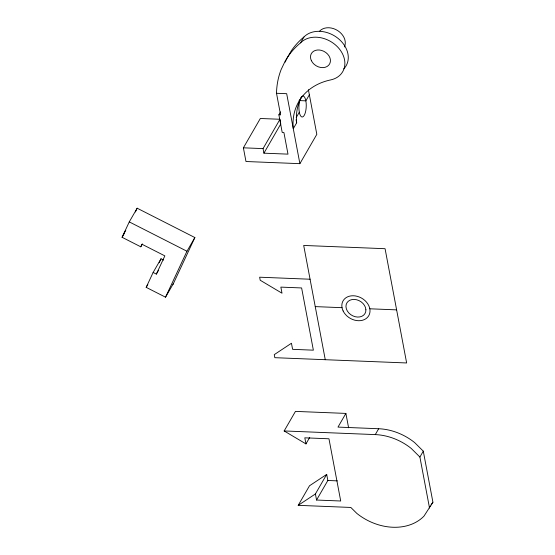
<?xml version="1.0" encoding="UTF-8"?>
<svg xmlns="http://www.w3.org/2000/svg" width="555" height="555" viewBox="0 0 555 555"><rect width="100%" height="100%" fill="white"/><g stroke="black" fill="none" stroke-linecap="round" stroke-linejoin="round"><path stroke-width="0.83" d="M285.208 62.111L286.102 60.044M142.434 243.923L140.776 246.808L122.079 237.297L129.266 221.896L137.168 208.208L194.867 237.547L172.987 284.451M135.406 211.982L137.168 208.208M140.776 246.808L141.969 244.242L164.856 255.876L156.35 274.101L153.131 272.463L146.18 287.351L165.522 297.189L173.431 283.501M159.202 262.695L161.033 258.776L163.614 260.087M165.522 297.189L186.966 251.235L194.867 237.547M286.401 59.35L291.104 51.116A105.721 82.619 30 0 1 303.953 36.977A25.697 20.084 30 0 1 338.002 38.344A25.697 20.084 30 0 1 343.767 68.896M123.272 234.73L125.77 230.408M122.079 237.297L124.57 232.975M153.131 272.463L161.033 258.776M146.18 287.351L147.845 284.472M156.35 274.101L158.432 270.5M308.4 89.709L316.822 134.338L299.887 163.669L245.976 161.512L243.388 147.817L260.33 118.486L279.991 119.269L263.056 148.608L263.916 153.173L287.99 154.137L283.917 132.534L282.217 132.465L278.887 114.816L280.58 114.885L276.508 93.282A105.721 82.619 30 0 1 281.128 69.583L285.214 61.015L287.719 56.985A105.721 82.619 30 0 1 300.567 42.846L303.953 36.977M278.887 114.816L280.58 111.881M263.916 153.173L280.858 123.834M296.197 117.577L299.311 112.186M309.357 94.78L305.854 100.844L299.076 100.573M301.719 96.584A67.856 53.03 30 0 0 296.668 122.815L293.283 128.677A67.856 53.03 30 0 1 330.641 79.92A25.697 20.084 30 0 0 339.278 48.84A25.697 20.084 30 0 0 300.567 42.846M309.718 437.382L305.958 443.903L284.16 430.951L295.454 411.394L345.89 413.413L348.602 427.787M345.89 413.413L337.988 427.1L378.677 428.731A50.672 39.599 30 0 1 414.592 442.55L423.292 451.166L432.921 502.206L423.985 516.115A50.672 39.599 30 0 1 356.858 513.431L350.822 507.45L298.208 505.341L309.496 485.785L326.694 474.4L327.845 480.484L316.551 500.041L340.714 501.005L328.962 438.783L304.806 437.819L305.958 443.903M298.208 505.341L315.406 493.957L326.694 474.4M284.16 430.951L375.284 434.6L378.677 428.731M429.535 508.075L419.899 457.036L423.292 451.166M429.223 507.568L430.146 506.229M431.075 504.89L432.921 502.206M276.508 93.282L286.678 93.684L299.887 163.669M243.388 147.817L263.056 148.608M310.072 279.227L259.636 277.202L260.212 280.247L282.002 293.2L280.858 287.115L301.622 287.948L313.367 350.17L292.603 349.338L291.451 343.254L274.253 354.645L274.829 357.684L406.642 362.963L385.073 248.709L303.696 245.449L325.265 359.702M315.24 306.61L342.026 307.685M369.831 308.795L396.617 309.87M327.845 480.484L337.336 480.866M129.266 221.896L186.966 251.235M419.899 457.036L411.206 448.419A50.672 39.599 30 0 0 375.284 434.6M296.092 119.769L296.668 122.815M280.136 120.033L280.566 122.315M315.406 493.957L316.551 500.041M301.823 96.521A10.496 3.649 -87.7 0 1 306.159 107.843A10.496 3.649 -87.7 0 1 300.317 115.384A10.496 3.649 -87.7 0 1 300.914 97.687M319.701 31.011A14.839 11.599 30 0 1 337.794 30.664A14.839 11.599 30 0 1 344.412 46.946M365.898 309.787L365.461 307.484A10.496 8.2 30 0 0 354.27 299.416A10.496 8.2 30 0 0 345.959 306.693L346.396 308.996A10.496 8.2 30 0 0 357.587 317.065A10.496 8.2 30 0 0 365.898 309.787M343.108 310.932A14.839 11.599 30 0 0 367.424 317.453A14.839 11.599 30 0 0 357.254 296.335A14.839 11.599 30 0 0 343.108 310.932M311.404 60.71A10.496 8.2 30 0 0 328.602 65.323A10.496 8.2 30 0 0 321.407 50.38A10.496 8.2 30 0 0 311.404 60.71"/></g></svg>
